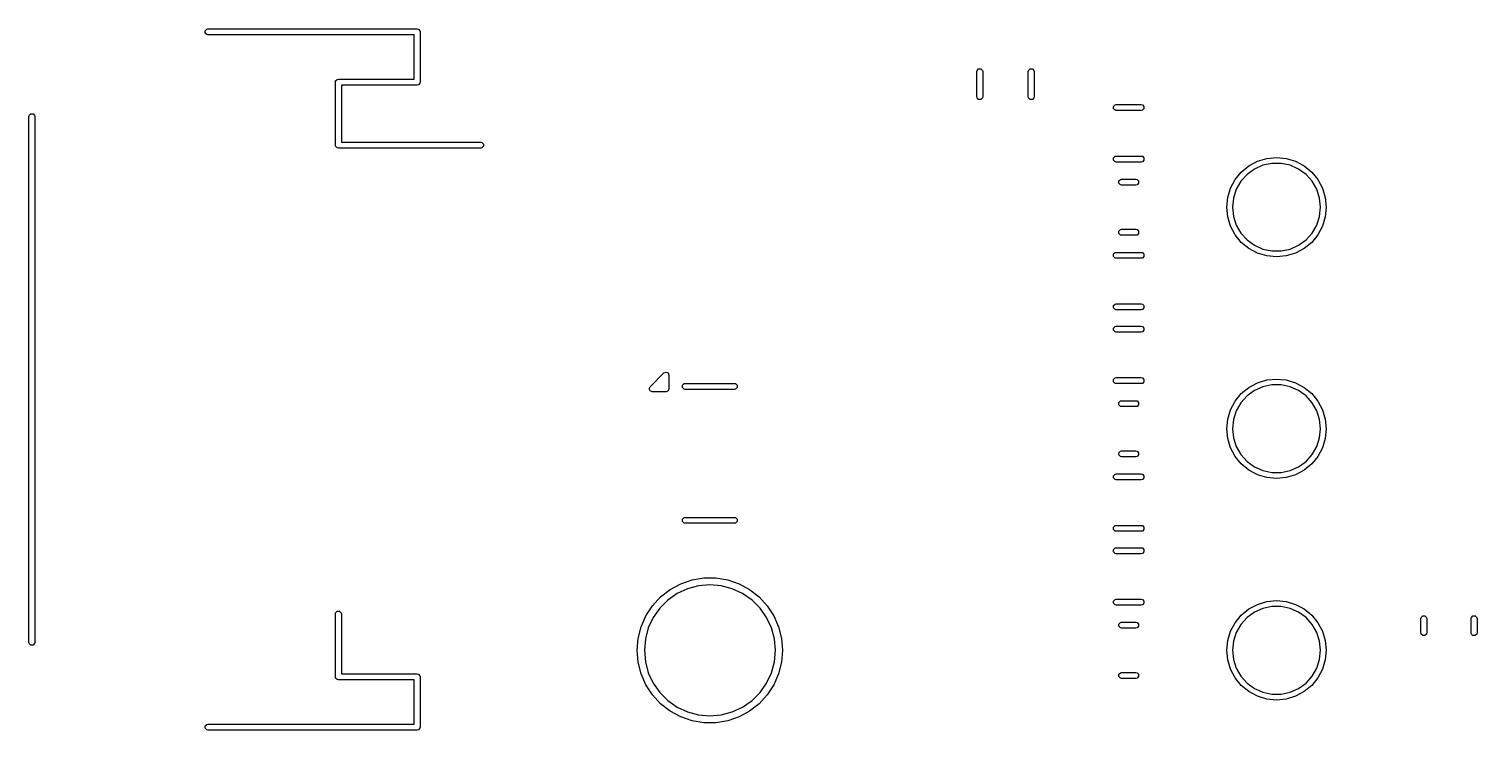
# Model space of a CAD drawing. Extents: x 108.7 to 192.7, y -117.4 to -79.1.
# Drawn here: x 108.68 to 138.07, y -93.37 to -79.13 of the extents above; entities that cross this region are included whole.
import ezdxf

# ---------------------------------------------------------------- set-up
doc = ezdxf.new("R2010")
doc.units = 0
doc.layers.add('BLACK', color=7, linetype='CONTINUOUS')

msp = doc.modelspace()

# ---------------------------------------------------------------- linework, layer by layer
at = {"layer": 'BLACK', "linetype": 'CONTINUOUS'}
for p, q in [((112.254567, -79.167039), (112.287039, -79.134567)), ((112.254567, -79.212961), (112.254567, -79.167039)), ((112.287039, -79.245433), (112.254567, -79.212961)), ((112.287039, -79.134567), (112.31, -79.13)), ((112.31, -79.25), (112.287039, -79.245433)), ((112.31, -79.13), (116.56, -79.13)), ((116.5, -79.25), (112.31, -79.25)), ((116.5, -80.15), (116.5, -79.25)), ((116.56, -79.13), (116.582961, -79.134567)), ((116.582961, -79.134567), (116.615433, -79.167039)), ((116.615433, -79.167039), (116.62, -79.19)), ((116.62, -79.19), (116.62, -80.21)), ((127.922067, -79.972315), (127.954539, -79.939843)), ((127.954539, -79.939843), (128.000461, -79.939843)), ((128.000461, -79.939843), (128.032933, -79.972315)), ((128.967067, -79.972315), (128.999539, -79.939843)), ((128.999539, -79.939843), (129.045461, -79.939843)), ((129.045461, -79.939843), (129.077933, -79.972315)), ((114.9, -80.21), (114.904567, -80.187039)), ((114.9, -81.49), (114.9, -80.21)), ((114.904567, -80.187039), (114.937039, -80.154567)), ((114.937039, -80.154567), (114.96, -80.15)), ((114.96, -80.15), (116.5, -80.15)), ((116.615433, -80.232961), (116.582961, -80.265433)), ((116.62, -80.21), (116.615433, -80.232961)), ((127.9175, -79.995276), (127.922067, -79.972315)), ((127.9175, -80.504724), (127.9175, -79.995276)), ((128.032933, -79.972315), (128.0375, -79.995276)), ((128.0375, -79.995276), (128.0375, -80.504724)), ((128.9625, -79.995276), (128.967067, -79.972315)), ((128.9625, -80.504724), (128.9625, -79.995276)), ((129.077933, -79.972315), (129.0825, -79.995276)), ((129.0825, -79.995276), (129.0825, -80.504724)), ((116.56, -80.27), (115.02, -80.27)), ((115.02, -80.27), (115.02, -81.43)), ((116.582961, -80.265433), (116.56, -80.27)), ((127.922067, -80.527685), (127.9175, -80.504724)), ((127.954539, -80.560157), (127.922067, -80.527685)), ((128.032933, -80.527685), (128.000461, -80.560157)), ((128.0375, -80.504724), (128.032933, -80.527685)), ((128.967067, -80.527685), (128.9625, -80.504724)), ((128.999539, -80.560157), (128.967067, -80.527685)), ((129.077933, -80.527685), (129.045461, -80.560157)), ((129.0825, -80.504724), (129.077933, -80.527685)), ((128.000461, -80.560157), (127.954539, -80.560157)), ((129.045461, -80.560157), (128.999539, -80.560157)), ((130.689843, -80.704539), (130.722315, -80.672067)), ((130.689843, -80.750461), (130.689843, -80.704539)), ((130.722315, -80.782933), (130.689843, -80.750461)), ((130.722315, -80.672067), (130.745276, -80.6675)), ((130.745276, -80.7875), (130.722315, -80.782933)), ((130.745276, -80.6675), (131.254724, -80.6675)), ((131.254724, -80.7875), (130.745276, -80.7875)), ((131.254724, -80.6675), (131.277685, -80.672067)), ((131.277685, -80.782933), (131.254724, -80.7875)), ((131.277685, -80.672067), (131.310157, -80.704539)), ((131.310157, -80.750461), (131.277685, -80.782933)), ((131.310157, -80.704539), (131.310157, -80.750461)), ((108.68, -80.91), (108.684567, -80.887039)), ((108.68, -91.59), (108.68, -80.91)), ((108.684567, -80.887039), (108.717039, -80.854567)), ((108.717039, -80.854567), (108.762961, -80.854567)), ((108.762961, -80.854567), (108.795433, -80.887039)), ((108.795433, -80.887039), (108.8, -80.91)), ((108.8, -80.91), (108.8, -91.59)), ((114.904567, -81.512961), (114.9, -81.49)), ((114.937039, -81.545433), (114.904567, -81.512961)), ((114.96, -81.55), (114.937039, -81.545433)), ((117.85, -81.55), (114.96, -81.55)), ((115.02, -81.43), (117.85, -81.43)), ((117.85, -81.43), (117.872961, -81.434567)), ((117.872961, -81.545433), (117.85, -81.55)), ((117.872961, -81.434567), (117.905433, -81.467039)), ((117.905433, -81.512961), (117.872961, -81.545433)), ((117.905433, -81.467039), (117.905433, -81.512961)), ((130.689843, -81.749539), (130.722315, -81.717067)), ((130.689843, -81.795461), (130.689843, -81.749539)), ((130.722315, -81.827933), (130.689843, -81.795461)), ((130.722315, -81.717067), (130.745276, -81.7125)), ((130.745276, -81.8325), (130.722315, -81.827933)), ((130.745276, -81.7125), (131.254724, -81.7125)), ((131.254724, -81.8325), (130.745276, -81.8325)), ((131.254724, -81.7125), (131.277685, -81.717067)), ((131.277685, -81.827933), (131.254724, -81.8325)), ((131.277685, -81.717067), (131.310157, -81.749539)), ((131.310157, -81.795461), (131.277685, -81.827933)), ((131.310157, -81.749539), (131.310157, -81.795461)), ((133.285822, -82.035822), (133.438874, -81.910216)), ((133.552549, -81.974992), (133.401194, -82.084958)), ((133.438874, -81.910216), (133.61349, -81.816882)), ((133.72346, -81.898898), (133.552549, -81.974992)), ((133.61349, -81.816882), (133.802959, -81.759407)), ((133.906457, -81.86), (133.72346, -81.898898)), ((133.802959, -81.759407), (134, -81.74)), ((134.093543, -81.86), (133.906457, -81.86)), ((134, -81.74), (134.197041, -81.759407)), ((134.27654, -81.898898), (134.093543, -81.86)), ((134.197041, -81.759407), (134.38651, -81.816882)), ((134.447451, -81.974992), (134.27654, -81.898898)), ((134.38651, -81.816882), (134.561126, -81.910216)), ((134.598806, -82.084958), (134.447451, -81.974992)), ((134.561126, -81.910216), (134.714178, -82.035822)), ((130.7983, -82.217039), (130.830772, -82.184567)), ((130.7983, -82.262961), (130.7983, -82.217039)), ((130.830772, -82.295433), (130.7983, -82.262961)), ((130.830772, -82.184567), (130.853733, -82.18)), ((130.853733, -82.18), (131.146267, -82.18)), ((131.146267, -82.18), (131.169228, -82.184567)), ((131.169228, -82.184567), (131.2017, -82.217039)), ((131.2017, -82.262961), (131.169228, -82.295433)), ((131.2017, -82.217039), (131.2017, -82.262961)), ((133.066882, -82.36349), (133.160216, -82.188874)), ((133.160216, -82.188874), (133.285822, -82.035822)), ((133.276009, -82.22399), (133.182466, -82.386011)), ((133.401194, -82.084958), (133.276009, -82.22399)), ((134.723991, -82.22399), (134.598806, -82.084958)), ((134.714178, -82.035822), (134.839784, -82.188874)), ((134.817534, -82.386011), (134.723991, -82.22399)), ((134.839784, -82.188874), (134.933118, -82.36349)), ((130.853733, -82.3), (130.830772, -82.295433)), ((131.146267, -82.3), (130.853733, -82.3)), ((131.169228, -82.295433), (131.146267, -82.3)), ((132.99, -82.75), (133.009407, -82.552959)), ((133.009407, -82.552959), (133.066882, -82.36349)), ((133.124654, -82.563939), (133.105098, -82.75)), ((133.182466, -82.386011), (133.124654, -82.563939)), ((134.875346, -82.563939), (134.817534, -82.386011)), ((134.894902, -82.75), (134.875346, -82.563939)), ((134.933118, -82.36349), (134.990593, -82.552959)), ((134.990593, -82.552959), (135.01, -82.75)), ((133.009407, -82.947041), (132.99, -82.75)), ((133.105098, -82.75), (133.124654, -82.936061)), ((134.875346, -82.936061), (134.894902, -82.75)), ((135.01, -82.75), (134.990593, -82.947041)), ((133.066882, -83.13651), (133.009407, -82.947041)), ((133.160216, -83.311126), (133.066882, -83.13651)), ((133.124654, -82.936061), (133.182466, -83.113989)), ((133.182466, -83.113989), (133.276009, -83.27601)), ((134.723991, -83.27601), (134.817534, -83.113989)), ((134.817534, -83.113989), (134.875346, -82.936061)), ((134.933118, -83.13651), (134.839784, -83.311126)), ((134.990593, -82.947041), (134.933118, -83.13651)), ((130.7983, -83.237039), (130.830772, -83.204567)), ((130.7983, -83.282961), (130.7983, -83.237039)), ((130.830772, -83.315433), (130.7983, -83.282961)), ((130.830772, -83.204567), (130.853733, -83.2)), ((130.853733, -83.32), (130.830772, -83.315433)), ((130.853733, -83.2), (131.146267, -83.2)), ((131.146267, -83.32), (130.853733, -83.32)), ((131.146267, -83.2), (131.169228, -83.204567)), ((131.169228, -83.315433), (131.146267, -83.32)), ((131.169228, -83.204567), (131.2017, -83.237039)), ((131.2017, -83.282961), (131.169228, -83.315433)), ((131.2017, -83.237039), (131.2017, -83.282961)), ((133.285822, -83.464178), (133.160216, -83.311126)), ((133.276009, -83.27601), (133.401194, -83.415042)), ((133.438874, -83.589784), (133.285822, -83.464178)), ((133.401194, -83.415042), (133.552549, -83.525008)), ((134.447451, -83.525008), (134.598806, -83.415042)), ((134.714178, -83.464178), (134.561126, -83.589784)), ((134.598806, -83.415042), (134.723991, -83.27601)), ((134.839784, -83.311126), (134.714178, -83.464178)), ((130.689843, -83.704539), (130.722315, -83.672067)), ((130.689843, -83.750461), (130.689843, -83.704539)), ((130.722315, -83.782933), (130.689843, -83.750461)), ((130.722315, -83.672067), (130.745276, -83.6675)), ((130.745276, -83.6675), (131.254724, -83.6675)), ((131.254724, -83.6675), (131.277685, -83.672067)), ((131.277685, -83.672067), (131.310157, -83.704539)), ((131.310157, -83.750461), (131.277685, -83.782933)), ((131.310157, -83.704539), (131.310157, -83.750461)), ((133.61349, -83.683118), (133.438874, -83.589784)), ((133.552549, -83.525008), (133.72346, -83.601102)), ((133.802959, -83.740593), (133.61349, -83.683118)), ((133.72346, -83.601102), (133.906457, -83.64)), ((134, -83.76), (133.802959, -83.740593)), ((133.906457, -83.64), (134.093543, -83.64)), ((134.197041, -83.740593), (134, -83.76)), ((134.093543, -83.64), (134.27654, -83.601102)), ((134.38651, -83.683118), (134.197041, -83.740593)), ((134.27654, -83.601102), (134.447451, -83.525008)), ((134.561126, -83.589784), (134.38651, -83.683118)), ((130.745276, -83.7875), (130.722315, -83.782933)), ((131.254724, -83.7875), (130.745276, -83.7875)), ((131.277685, -83.782933), (131.254724, -83.7875)), ((130.689843, -84.749539), (130.722315, -84.717067)), ((130.689843, -84.795461), (130.689843, -84.749539)), ((130.722315, -84.827933), (130.689843, -84.795461)), ((130.722315, -84.717067), (130.745276, -84.7125)), ((130.745276, -84.8325), (130.722315, -84.827933)), ((130.745276, -84.7125), (131.254724, -84.7125)), ((131.254724, -84.8325), (130.745276, -84.8325)), ((131.254724, -84.7125), (131.277685, -84.717067)), ((131.277685, -84.827933), (131.254724, -84.8325)), ((131.277685, -84.717067), (131.310157, -84.749539)), ((131.310157, -84.795461), (131.277685, -84.827933)), ((131.310157, -84.749539), (131.310157, -84.795461)), ((130.689843, -85.204539), (130.722315, -85.172067)), ((130.689843, -85.250461), (130.689843, -85.204539)), ((130.722315, -85.172067), (130.745276, -85.1675)), ((130.745276, -85.1675), (131.254724, -85.1675)), ((131.254724, -85.1675), (131.277685, -85.172067)), ((131.277685, -85.172067), (131.310157, -85.204539)), ((131.310157, -85.204539), (131.310157, -85.250461)), ((130.722315, -85.282933), (130.689843, -85.250461)), ((130.745276, -85.2875), (130.722315, -85.282933)), ((131.254724, -85.2875), (130.745276, -85.2875)), ((131.277685, -85.282933), (131.254724, -85.2875)), ((131.310157, -85.250461), (131.277685, -85.282933)), ((121.567574, -86.117574), (121.61, -86.1)), ((121.61, -86.1), (121.652426, -86.117574)), ((121.27, -86.44), (121.287574, -86.397574)), ((121.287574, -86.397574), (121.567574, -86.117574)), ((121.652426, -86.117574), (121.67, -86.16)), ((121.67, -86.16), (121.67, -86.44)), ((121.944567, -86.367039), (121.977039, -86.334567)), ((121.944567, -86.412961), (121.944567, -86.367039)), ((121.977039, -86.334567), (122, -86.33)), ((122, -86.33), (123, -86.33)), ((123, -86.33), (123.022961, -86.334567)), ((123.022961, -86.334567), (123.055433, -86.367039)), ((123.055433, -86.367039), (123.055433, -86.412961)), ((130.689843, -86.249539), (130.722315, -86.217067)), ((130.689843, -86.295461), (130.689843, -86.249539)), ((130.722315, -86.327933), (130.689843, -86.295461)), ((130.722315, -86.217067), (130.745276, -86.2125)), ((130.745276, -86.3325), (130.722315, -86.327933)), ((130.745276, -86.2125), (131.254724, -86.2125)), ((131.254724, -86.3325), (130.745276, -86.3325)), ((131.254724, -86.2125), (131.277685, -86.217067)), ((131.277685, -86.327933), (131.254724, -86.3325)), ((131.277685, -86.217067), (131.310157, -86.249539)), ((131.310157, -86.295461), (131.277685, -86.327933)), ((131.310157, -86.249539), (131.310157, -86.295461)), ((133.438874, -86.410216), (133.61349, -86.316882)), ((133.72346, -86.398898), (133.552549, -86.474992)), ((133.61349, -86.316882), (133.802959, -86.259407)), ((133.906457, -86.36), (133.72346, -86.398898)), ((133.802959, -86.259407), (134, -86.24)), ((134.093543, -86.36), (133.906457, -86.36)), ((134, -86.24), (134.197041, -86.259407)), ((134.27654, -86.398898), (134.093543, -86.36)), ((134.197041, -86.259407), (134.38651, -86.316882)), ((134.447451, -86.474992), (134.27654, -86.398898)), ((134.38651, -86.316882), (134.561126, -86.410216)), ((121.287574, -86.482426), (121.27, -86.44)), ((121.33, -86.5), (121.287574, -86.482426)), ((121.61, -86.5), (121.33, -86.5)), ((121.652426, -86.482426), (121.61, -86.5)), ((121.67, -86.44), (121.652426, -86.482426)), ((121.977039, -86.445433), (121.944567, -86.412961)), ((122, -86.45), (121.977039, -86.445433)), ((123, -86.45), (122, -86.45)), ((123.022961, -86.445433), (123, -86.45)), ((123.055433, -86.412961), (123.022961, -86.445433)), ((130.7983, -86.717039), (130.830772, -86.684567)), ((130.830772, -86.684567), (130.853733, -86.68)), ((130.853733, -86.68), (131.146267, -86.68)), ((131.146267, -86.68), (131.169228, -86.684567)), ((131.169228, -86.684567), (131.2017, -86.717039)), ((133.066882, -86.86349), (133.160216, -86.688874)), ((133.160216, -86.688874), (133.285822, -86.535822)), ((133.401194, -86.584958), (133.276009, -86.72399)), ((133.285822, -86.535822), (133.438874, -86.410216)), ((133.552549, -86.474992), (133.401194, -86.584958)), ((134.598806, -86.584958), (134.447451, -86.474992)), ((134.561126, -86.410216), (134.714178, -86.535822)), ((134.723991, -86.72399), (134.598806, -86.584958)), ((134.714178, -86.535822), (134.839784, -86.688874)), ((134.839784, -86.688874), (134.933118, -86.86349)), ((130.7983, -86.762961), (130.7983, -86.717039)), ((130.830772, -86.795433), (130.7983, -86.762961)), ((130.853733, -86.8), (130.830772, -86.795433)), ((131.146267, -86.8), (130.853733, -86.8)), ((131.169228, -86.795433), (131.146267, -86.8)), ((131.2017, -86.762961), (131.169228, -86.795433)), ((131.2017, -86.717039), (131.2017, -86.762961)), ((133.009407, -87.052959), (133.066882, -86.86349)), ((133.182466, -86.886011), (133.124654, -87.063939)), ((133.276009, -86.72399), (133.182466, -86.886011)), ((134.817534, -86.886011), (134.723991, -86.72399)), ((134.875346, -87.063939), (134.817534, -86.886011)), ((134.933118, -86.86349), (134.990593, -87.052959)), ((132.99, -87.25), (133.009407, -87.052959)), ((133.009407, -87.447041), (132.99, -87.25)), ((133.124654, -87.063939), (133.105098, -87.25)), ((133.105098, -87.25), (133.124654, -87.436061)), ((134.894902, -87.25), (134.875346, -87.063939)), ((134.875346, -87.436061), (134.894902, -87.25)), ((134.990593, -87.052959), (135.01, -87.25)), ((135.01, -87.25), (134.990593, -87.447041)), ((133.066882, -87.63651), (133.009407, -87.447041)), ((133.124654, -87.436061), (133.182466, -87.613989)), ((134.817534, -87.613989), (134.875346, -87.436061)), ((134.990593, -87.447041), (134.933118, -87.63651)), ((130.7983, -87.737039), (130.830772, -87.704567)), ((130.7983, -87.782961), (130.7983, -87.737039)), ((130.830772, -87.815433), (130.7983, -87.782961)), ((130.830772, -87.704567), (130.853733, -87.7)), ((130.853733, -87.82), (130.830772, -87.815433)), ((130.853733, -87.7), (131.146267, -87.7)), ((131.146267, -87.82), (130.853733, -87.82)), ((131.146267, -87.7), (131.169228, -87.704567)), ((131.169228, -87.815433), (131.146267, -87.82)), ((131.169228, -87.704567), (131.2017, -87.737039)), ((131.2017, -87.782961), (131.169228, -87.815433)), ((131.2017, -87.737039), (131.2017, -87.782961)), ((133.160216, -87.811126), (133.066882, -87.63651)), ((133.285822, -87.964178), (133.160216, -87.811126)), ((133.182466, -87.613989), (133.276009, -87.77601)), ((133.276009, -87.77601), (133.401194, -87.915042)), ((134.598806, -87.915042), (134.723991, -87.77601)), ((134.839784, -87.811126), (134.714178, -87.964178)), ((134.723991, -87.77601), (134.817534, -87.613989)), ((134.933118, -87.63651), (134.839784, -87.811126)), ((130.722315, -88.172067), (130.745276, -88.1675)), ((130.745276, -88.1675), (131.254724, -88.1675)), ((131.254724, -88.1675), (131.277685, -88.172067)), ((133.438874, -88.089784), (133.285822, -87.964178)), ((133.401194, -87.915042), (133.552549, -88.025008)), ((133.61349, -88.183118), (133.438874, -88.089784)), ((133.552549, -88.025008), (133.72346, -88.101102)), ((133.72346, -88.101102), (133.906457, -88.14)), ((133.906457, -88.14), (134.093543, -88.14)), ((134.093543, -88.14), (134.27654, -88.101102)), ((134.27654, -88.101102), (134.447451, -88.025008)), ((134.561126, -88.089784), (134.38651, -88.183118)), ((134.447451, -88.025008), (134.598806, -87.915042)), ((134.714178, -87.964178), (134.561126, -88.089784)), ((130.689843, -88.204539), (130.722315, -88.172067)), ((130.689843, -88.250461), (130.689843, -88.204539)), ((130.722315, -88.282933), (130.689843, -88.250461)), ((130.745276, -88.2875), (130.722315, -88.282933)), ((131.254724, -88.2875), (130.745276, -88.2875)), ((131.277685, -88.282933), (131.254724, -88.2875)), ((131.277685, -88.172067), (131.310157, -88.204539)), ((131.310157, -88.250461), (131.277685, -88.282933)), ((131.310157, -88.204539), (131.310157, -88.250461)), ((133.802959, -88.240593), (133.61349, -88.183118)), ((134, -88.26), (133.802959, -88.240593)), ((134.197041, -88.240593), (134, -88.26)), ((134.38651, -88.183118), (134.197041, -88.240593)), ((121.977039, -89.054567), (122, -89.05)), ((122, -89.05), (123, -89.05)), ((123, -89.05), (123.022961, -89.054567)), ((121.944567, -89.087039), (121.977039, -89.054567)), ((121.944567, -89.132961), (121.944567, -89.087039)), ((121.977039, -89.165433), (121.944567, -89.132961)), ((122, -89.17), (121.977039, -89.165433)), ((123, -89.17), (122, -89.17)), ((123.022961, -89.165433), (123, -89.17)), ((123.022961, -89.054567), (123.055433, -89.087039)), ((123.055433, -89.132961), (123.022961, -89.165433)), ((123.055433, -89.087039), (123.055433, -89.132961)), ((130.689843, -89.249539), (130.722315, -89.217067)), ((130.689843, -89.295461), (130.689843, -89.249539)), ((130.722315, -89.327933), (130.689843, -89.295461)), ((130.722315, -89.217067), (130.745276, -89.2125)), ((130.745276, -89.3325), (130.722315, -89.327933)), ((130.745276, -89.2125), (131.254724, -89.2125)), ((131.254724, -89.3325), (130.745276, -89.3325)), ((131.254724, -89.2125), (131.277685, -89.217067)), ((131.277685, -89.327933), (131.254724, -89.3325)), ((131.277685, -89.217067), (131.310157, -89.249539)), ((131.310157, -89.295461), (131.277685, -89.327933)), ((131.310157, -89.249539), (131.310157, -89.295461)), ((130.689843, -89.704539), (130.722315, -89.672067)), ((130.689843, -89.750461), (130.689843, -89.704539)), ((130.722315, -89.782933), (130.689843, -89.750461)), ((130.722315, -89.672067), (130.745276, -89.6675)), ((130.745276, -89.7875), (130.722315, -89.782933)), ((130.745276, -89.6675), (131.254724, -89.6675)), ((131.254724, -89.7875), (130.745276, -89.7875)), ((131.254724, -89.6675), (131.277685, -89.672067)), ((131.277685, -89.782933), (131.254724, -89.7875)), ((131.277685, -89.672067), (131.310157, -89.704539)), ((131.310157, -89.750461), (131.277685, -89.782933)), ((131.310157, -89.704539), (131.310157, -89.750461)), ((121.50101, -90.664807), (121.693251, -90.515179)), ((121.693251, -90.515179), (121.907499, -90.399234)), ((122.045092, -90.500151), (121.83497, -90.598133)), ((121.907499, -90.399234), (122.137909, -90.320135)), ((122.269037, -90.440146), (122.045092, -90.500151)), ((122.137909, -90.320135), (122.378195, -90.280038)), ((122.5, -90.419939), (122.269037, -90.440146)), ((122.378195, -90.280038), (122.621805, -90.280038)), ((122.730963, -90.440146), (122.5, -90.419939)), ((122.621805, -90.280038), (122.862091, -90.320135)), ((122.954908, -90.500151), (122.730963, -90.440146)), ((122.862091, -90.320135), (123.092501, -90.399234)), ((123.165031, -90.598133), (122.954908, -90.500151)), ((123.092501, -90.399234), (123.306749, -90.515179)), ((123.306749, -90.515179), (123.49899, -90.664807)), ((121.336018, -90.844036), (121.50101, -90.664807)), ((121.645053, -90.731114), (121.481114, -90.895053)), ((121.83497, -90.598133), (121.645053, -90.731114)), ((123.354947, -90.731114), (123.165031, -90.598133)), ((123.518886, -90.895053), (123.354947, -90.731114)), ((123.49899, -90.664807), (123.663982, -90.844036)), ((130.689843, -90.749539), (130.722315, -90.717067)), ((130.689843, -90.795461), (130.689843, -90.749539)), ((130.722315, -90.827933), (130.689843, -90.795461)), ((130.722315, -90.717067), (130.745276, -90.7125)), ((130.745276, -90.7125), (131.254724, -90.7125)), ((131.254724, -90.7125), (131.277685, -90.717067)), ((131.277685, -90.717067), (131.310157, -90.749539)), ((131.310157, -90.795461), (131.277685, -90.827933)), ((131.310157, -90.749539), (131.310157, -90.795461)), ((133.61349, -90.816882), (133.802959, -90.759407)), ((133.802959, -90.759407), (134, -90.74)), ((134, -90.74), (134.197041, -90.759407)), ((134.197041, -90.759407), (134.38651, -90.816882)), ((114.9, -91.01), (114.904567, -90.987039)), ((114.9, -92.29), (114.9, -91.01)), ((114.904567, -90.987039), (114.937039, -90.954567)), ((114.937039, -90.954567), (114.982961, -90.954567)), ((114.982961, -90.954567), (115.015433, -90.987039)), ((115.015433, -90.987039), (115.02, -91.01)), ((115.02, -91.01), (115.02, -92.23)), ((121.10492, -91.271068), (121.202776, -91.047978)), ((121.202776, -91.047978), (121.336018, -90.844036)), ((121.348133, -91.08497), (121.250151, -91.295092)), ((121.481114, -90.895053), (121.348133, -91.08497)), ((123.651867, -91.08497), (123.518886, -90.895053)), ((123.749849, -91.295092), (123.651867, -91.08497)), ((123.663982, -90.844036), (123.797224, -91.047978)), ((123.797224, -91.047978), (123.89508, -91.271068)), ((130.745276, -90.8325), (130.722315, -90.827933)), ((131.254724, -90.8325), (130.745276, -90.8325)), ((131.277685, -90.827933), (131.254724, -90.8325)), ((133.160216, -91.188874), (133.285822, -91.035822)), ((133.401194, -91.084958), (133.276009, -91.22399)), ((133.285822, -91.035822), (133.438874, -90.910216)), ((133.552549, -90.974992), (133.401194, -91.084958)), ((133.438874, -90.910216), (133.61349, -90.816882)), ((133.72346, -90.898898), (133.552549, -90.974992)), ((133.906457, -90.86), (133.72346, -90.898898)), ((134.093543, -90.86), (133.906457, -90.86)), ((134.27654, -90.898898), (134.093543, -90.86)), ((134.447451, -90.974992), (134.27654, -90.898898)), ((134.38651, -90.816882), (134.561126, -90.910216)), ((134.598806, -91.084958), (134.447451, -90.974992)), ((134.561126, -90.910216), (134.714178, -91.035822)), ((134.723991, -91.22399), (134.598806, -91.084958)), ((134.714178, -91.035822), (134.839784, -91.188874)), ((136.93, -91.103733), (136.934567, -91.080772)), ((136.93, -91.396267), (136.93, -91.103733)), ((136.934567, -91.080772), (136.967039, -91.0483)), ((136.967039, -91.0483), (137.012961, -91.0483)), ((137.012961, -91.0483), (137.045433, -91.080772)), ((137.045433, -91.080772), (137.05, -91.103733)), ((137.05, -91.103733), (137.05, -91.396267)), ((137.95, -91.103733), (137.954567, -91.080772)), ((137.95, -91.396267), (137.95, -91.103733)), ((137.954567, -91.080772), (137.987039, -91.0483)), ((137.987039, -91.0483), (138.032961, -91.0483)), ((138.032961, -91.0483), (138.065433, -91.080772)), ((138.065433, -91.080772), (138.07, -91.103733)), ((138.07, -91.103733), (138.07, -91.396267)), ((121.045117, -91.507223), (121.10492, -91.271068)), ((121.250151, -91.295092), (121.190146, -91.519037)), ((123.809854, -91.519037), (123.749849, -91.295092)), ((123.89508, -91.271068), (123.954883, -91.507223)), ((130.7983, -91.217039), (130.830772, -91.184567)), ((130.7983, -91.262961), (130.7983, -91.217039)), ((130.830772, -91.295433), (130.7983, -91.262961)), ((130.830772, -91.184567), (130.853733, -91.18)), ((130.853733, -91.3), (130.830772, -91.295433)), ((130.853733, -91.18), (131.146267, -91.18)), ((131.146267, -91.3), (130.853733, -91.3)), ((131.146267, -91.18), (131.169228, -91.184567)), ((131.169228, -91.295433), (131.146267, -91.3)), ((131.169228, -91.184567), (131.2017, -91.217039)), ((131.2017, -91.262961), (131.169228, -91.295433)), ((131.2017, -91.217039), (131.2017, -91.262961)), ((133.009407, -91.552959), (133.066882, -91.36349)), ((133.066882, -91.36349), (133.160216, -91.188874)), ((133.182466, -91.386011), (133.124654, -91.563939)), ((133.276009, -91.22399), (133.182466, -91.386011)), ((134.817534, -91.386011), (134.723991, -91.22399)), ((134.875346, -91.563939), (134.817534, -91.386011)), ((134.839784, -91.188874), (134.933118, -91.36349)), ((134.933118, -91.36349), (134.990593, -91.552959)), ((136.934567, -91.419228), (136.93, -91.396267)), ((137.05, -91.396267), (137.045433, -91.419228)), ((137.954567, -91.419228), (137.95, -91.396267)), ((138.07, -91.396267), (138.065433, -91.419228)), ((108.684567, -91.612961), (108.68, -91.59)), ((108.717039, -91.645433), (108.684567, -91.612961)), ((108.762961, -91.645433), (108.717039, -91.645433)), ((108.795433, -91.612961), (108.762961, -91.645433)), ((108.8, -91.59), (108.795433, -91.612961)), ((121.025, -91.75), (121.045117, -91.507223)), ((121.190146, -91.519037), (121.169939, -91.75)), ((123.830061, -91.75), (123.809854, -91.519037)), ((123.954883, -91.507223), (123.975, -91.75)), ((132.99, -91.75), (133.009407, -91.552959)), ((133.124654, -91.563939), (133.105098, -91.75)), ((134.894902, -91.75), (134.875346, -91.563939)), ((134.990593, -91.552959), (135.01, -91.75)), ((136.967039, -91.4517), (136.934567, -91.419228)), ((137.012961, -91.4517), (136.967039, -91.4517)), ((137.045433, -91.419228), (137.012961, -91.4517)), ((137.987039, -91.4517), (137.954567, -91.419228)), ((138.032961, -91.4517), (137.987039, -91.4517)), ((138.065433, -91.419228), (138.032961, -91.4517)), ((121.045117, -91.992777), (121.025, -91.75)), ((121.169939, -91.75), (121.190146, -91.980963)), ((121.190146, -91.980963), (121.250151, -92.204908)), ((123.749849, -92.204908), (123.809854, -91.980963)), ((123.809854, -91.980963), (123.830061, -91.75)), ((123.975, -91.75), (123.954883, -91.992777)), ((133.009407, -91.947041), (132.99, -91.75)), ((133.066882, -92.13651), (133.009407, -91.947041)), ((133.105098, -91.75), (133.124654, -91.936061)), ((133.124654, -91.936061), (133.182466, -92.113989)), ((134.817534, -92.113989), (134.875346, -91.936061)), ((134.875346, -91.936061), (134.894902, -91.75)), ((134.990593, -91.947041), (134.933118, -92.13651)), ((135.01, -91.75), (134.990593, -91.947041)), ((115.02, -92.23), (116.56, -92.23)), ((116.56, -92.23), (116.582961, -92.234567)), ((116.582961, -92.234567), (116.615433, -92.267039)), ((116.615433, -92.267039), (116.62, -92.29)), ((121.10492, -92.228932), (121.045117, -91.992777)), ((121.202776, -92.452022), (121.10492, -92.228932)), ((121.250151, -92.204908), (121.348133, -92.415031)), ((123.651867, -92.415031), (123.749849, -92.204908)), ((123.89508, -92.228932), (123.797224, -92.452022)), ((123.954883, -91.992777), (123.89508, -92.228932)), ((130.7983, -92.237039), (130.830772, -92.204567)), ((130.7983, -92.282961), (130.7983, -92.237039)), ((130.830772, -92.315433), (130.7983, -92.282961)), ((130.830772, -92.204567), (130.853733, -92.2)), ((130.853733, -92.2), (131.146267, -92.2)), ((131.146267, -92.2), (131.169228, -92.204567)), ((131.169228, -92.204567), (131.2017, -92.237039)), ((131.2017, -92.282961), (131.169228, -92.315433)), ((131.2017, -92.237039), (131.2017, -92.282961)), ((133.160216, -92.311126), (133.066882, -92.13651)), ((133.182466, -92.113989), (133.276009, -92.27601)), ((133.276009, -92.27601), (133.401194, -92.415042)), ((134.598806, -92.415042), (134.723991, -92.27601)), ((134.723991, -92.27601), (134.817534, -92.113989)), ((134.933118, -92.13651), (134.839784, -92.311126)), ((114.904567, -92.312961), (114.9, -92.29)), ((114.937039, -92.345433), (114.904567, -92.312961)), ((114.96, -92.35), (114.937039, -92.345433)), ((116.5, -92.35), (114.96, -92.35)), ((116.5, -93.25), (116.5, -92.35)), ((116.62, -92.29), (116.62, -93.31)), ((121.336018, -92.655964), (121.202776, -92.452022)), ((121.348133, -92.415031), (121.481114, -92.604947)), ((123.518886, -92.604947), (123.651867, -92.415031)), ((123.797224, -92.452022), (123.663982, -92.655964)), ((130.853733, -92.32), (130.830772, -92.315433)), ((131.146267, -92.32), (130.853733, -92.32)), ((131.169228, -92.315433), (131.146267, -92.32)), ((133.285822, -92.464178), (133.160216, -92.311126)), ((133.438874, -92.589784), (133.285822, -92.464178)), ((133.401194, -92.415042), (133.552549, -92.525008)), ((133.552549, -92.525008), (133.72346, -92.601102)), ((134.27654, -92.601102), (134.447451, -92.525008)), ((134.447451, -92.525008), (134.598806, -92.415042)), ((134.714178, -92.464178), (134.561126, -92.589784)), ((134.839784, -92.311126), (134.714178, -92.464178)), ((121.50101, -92.835193), (121.336018, -92.655964)), ((121.481114, -92.604947), (121.645053, -92.768886)), ((121.693251, -92.984821), (121.50101, -92.835193)), ((121.645053, -92.768886), (121.834969, -92.901867)), ((123.165031, -92.901867), (123.354947, -92.768886)), ((123.49899, -92.835193), (123.306749, -92.984821)), ((123.354947, -92.768886), (123.518886, -92.604947)), ((123.663982, -92.655964), (123.49899, -92.835193)), ((133.61349, -92.683118), (133.438874, -92.589784)), ((133.802959, -92.740593), (133.61349, -92.683118)), ((133.72346, -92.601102), (133.906457, -92.64)), ((134, -92.76), (133.802959, -92.740593)), ((133.906457, -92.64), (134.093543, -92.64)), ((134.197041, -92.740593), (134, -92.76)), ((134.093543, -92.64), (134.27654, -92.601102)), ((134.38651, -92.683118), (134.197041, -92.740593)), ((134.561126, -92.589784), (134.38651, -92.683118)), ((121.907499, -93.100766), (121.693251, -92.984821)), ((121.834969, -92.901867), (122.045092, -92.999849)), ((122.137909, -93.179865), (121.907499, -93.100766)), ((122.045092, -92.999849), (122.269037, -93.059854)), ((122.269037, -93.059854), (122.5, -93.080061)), ((122.5, -93.080061), (122.730963, -93.059854)), ((122.730963, -93.059854), (122.954908, -92.999849)), ((123.092501, -93.100766), (122.862091, -93.179865)), ((122.954908, -92.999849), (123.165031, -92.901867)), ((123.306749, -92.984821), (123.092501, -93.100766)), ((112.254567, -93.287039), (112.287039, -93.254567)), ((112.254567, -93.332961), (112.254567, -93.287039)), ((112.287039, -93.365433), (112.254567, -93.332961)), ((112.287039, -93.254567), (112.31, -93.25)), ((112.31, -93.37), (112.287039, -93.365433)), ((112.31, -93.25), (116.5, -93.25)), ((116.56, -93.37), (112.31, -93.37)), ((116.582961, -93.365433), (116.56, -93.37)), ((116.615433, -93.332961), (116.582961, -93.365433)), ((116.62, -93.31), (116.615433, -93.332961)), ((122.378195, -93.219962), (122.137909, -93.179865)), ((122.621805, -93.219962), (122.378195, -93.219962)), ((122.862091, -93.179865), (122.621805, -93.219962))]:
    msp.add_line(p, q, dxfattribs=at)

doc.saveas('drawing.dxf')
